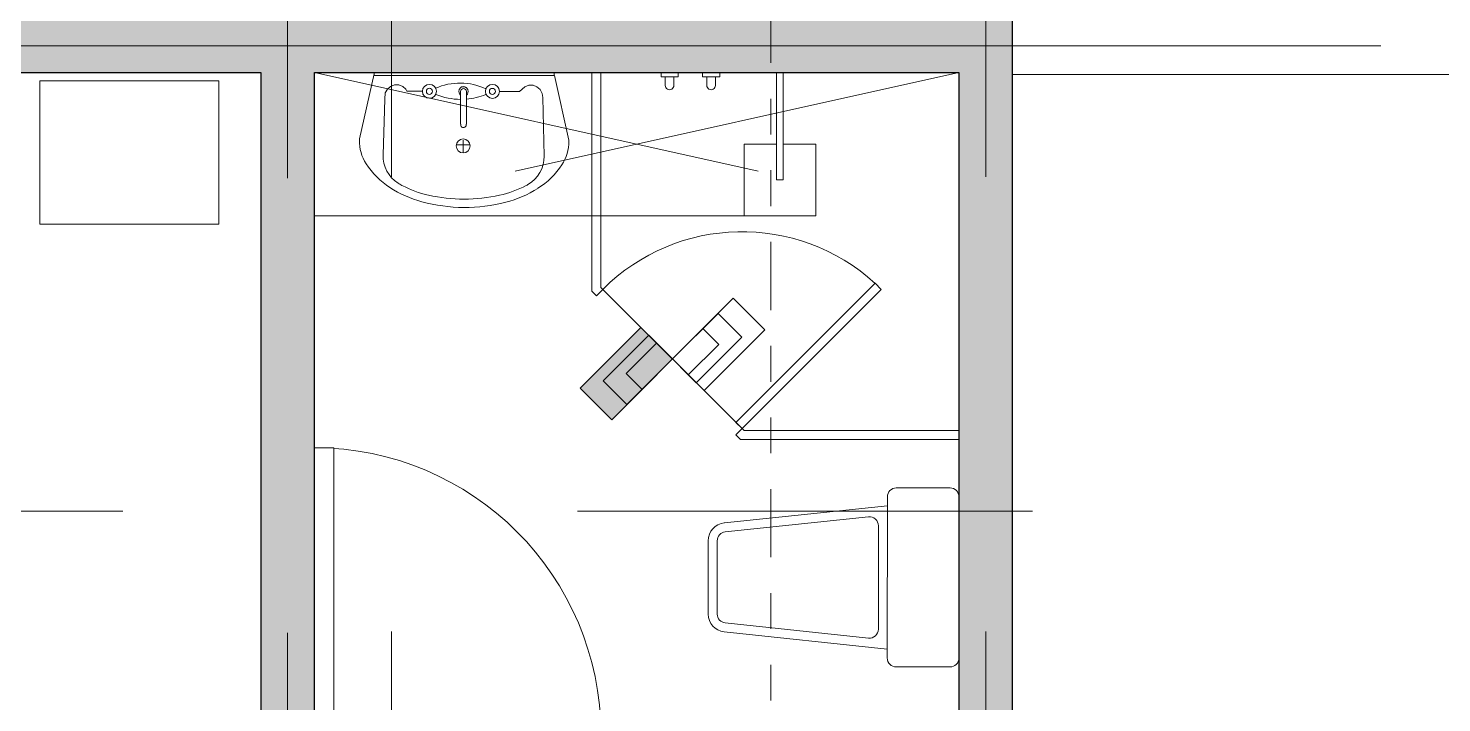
# Model space of a CAD drawing. Header units: metres. Extents: x -54 to 264, y -14 to 31.
# Drawn here: x 28.722 to 32.669, y 13.94 to 15.824 of the extents above; entities that cross this region are included whole.
import ezdxf
from ezdxf.enums import TextEntityAlignment as Align

# ---------------------------------------------------------------- set-up
doc = ezdxf.new("R2010")
doc.units = ezdxf.units.M
doc.header["$LTSCALE"] = 0.001
for name, pattern in [('CENTERX2', [101.6, 63.5, -12.7, 12.7, -12.7]), ('DIVIDEX2', [63.5, 25.4, -12.7, 0, -12.7, 0, -12.7]), ('HIDDENX2', [19.05, 12.7, -6.35])]:
    doc.linetypes.add(name, pattern=pattern)
doc.layers.get('0').update_dxf_attribs({"lineweight": 13, "true_color": 0x000000})
for name, color, linetype, lineweight, true_color in [('JACH-Anotaciones-Cotas-NivelesPiso-Grals', 7, 'Continuous', 13, 0x000000), ('JACH-Anotaciones-Cotas-NivelesPiso-Grals @ 0.05', 7, 'Continuous', 13, 0x000000), ('JACH-Anotaciones-Cotas-NivelesPiso-Grals @ 0.075', 7, 'Continuous', 13, 0x000000), ('JACH-Anotaciones-Cotas-NivelesPiso-Grals @ 0.1', 7, 'Continuous', 13, 0x000000), ('Jach-Anotaciones-Hatch-Lum50%', 9, 'Continuous', 13, 0x808080), ('Jach-Anotaciones-Hatch-Lum80%', 250, 'Continuous', 13, 0x333333), ('JACH-Anotaciones-Lineas-CORTE', 7, 'DIVIDEX2', 18, 0x000000), ('JACH-Anotaciones-Lineas-CORTE @ 0.075', 7, 'DIVIDEX2', 18, 0x000000), ('JACH-Anotaciones-Lineas-EJES', 7, 'CENTERX2', 9, 0x666666), ('JACH-Arq-Lineas-Piso', 7, 'Continuous', 13, 0x1a1a1a), ('JACH-Arq-Lineas-Proyeccion', 250, 'HIDDENX2', 13, 0x333333), ('JACH-Arq-Líneas-ProyeccionCerramientos', 7, 'HIDDENX2', 13, 0x000000), ('JACH-Arq-Mobiliario01-', 250, 'Continuous', 9, 0x333333), ('JACH-Arq-Muros01-Carga', 7, 'Continuous', 25, 0x000000), ('JACH-Arq-Puertas01-', 7, 'Continuous', 13, 0x404040), ('JACH-Arq-Ventanas-BajasyPisoTecho', 7, 'Continuous', 13, 0x404040)]:
    doc.layers.add(name, color=color, linetype=linetype, lineweight=lineweight, true_color=true_color)
doc.styles.add('01c-Arial-JACH(3mm)', font='arial.ttf', dxfattribs={"height": 3})

# ---------------------------------------------------------------- blocks, each defined once
blk = doc.blocks.new('*U67')
at = {"lineweight": 0, "ltscale": 100}
blk.add_wipeout([(0.075, 0.17), (0.075, -0.02), (-0.725, -0.02), (-0.725, 0.17)], dxfattribs=at).dxf.layer = 'Jach-Anotaciones-Hatch-Lum50%'
at = {"lineweight": 0}
blk.add_arc((0.075, 0), 0.8, 180, 270, dxfattribs=at)
at = {"lineweight": 30}
blk.add_wipeout([(0.021, 0), (0.021, -0.8), (0.075, -0.8), (0.075, 0)], dxfattribs=at)
blk.add_lwpolyline([(0.021, 0), (0.021, -0.8), (0.075, -0.8), (0.075, 0)], close=True)
at = {"layer": 'Jach-Anotaciones-Hatch-Lum50%', "color": 9}
blk.add_lwpolyline([(0.075, 0.054), (-0.725, 0.054), (-0.725, 0), (0.075, 0)], close=True, dxfattribs=at)
blk = doc.blocks.new('A$C274B7A8C')
for p, q in [((0, 0.525), (0, 0.675)), ((0.025, 0.7), (0.475, 0.7)), ((0.5, 0.675), (0.5, 0.525)), ((0.475, 0.5), (0.025, 0.5)), ((0.05, 0.5), (0.0979, 0.0448)), ((0.1055, 0.475), (0.3945, 0.475)), ((0.4021, 0.0448), (0.45, 0.5)), ((0.0807, 0.4474), (0.1228, 0.0474)), ((0.3772, 0.0474), (0.4193, 0.4474)), ((0.1476, 0.025), (0.3524, 0.025)), ((0.1476, 0), (0.3524, 0))]:
    blk.add_line(p, q)
for centre, radius, start, end in [((0.025, 0.675), 0.025, 90, 180), ((0.475, 0.675), 0.025, 0, 90), ((0.025, 0.525), 0.025, 180, 270), ((0.475, 0.525), 0.025, 270, 0), ((0.1055, 0.45), 0.025, 90, 186.009), ((0.3945, 0.45), 0.025, 353.991, 90), ((0.1476, 0.05), 0.05, 186.009, 270), ((0.1476, 0.05), 0.025, 186.009, 270), ((0.3524, 0.05), 0.025, 270, 353.991), ((0.3524, 0.05), 0.05, 270, 353.991)]:
    blk.add_arc(centre, radius, start, end)
blk = doc.blocks.new('A$C6AA41FE3')
at = {"linetype": 'ByBlock'}
for p, q in [((0.1919, 0.5849), (0.3733, 0.5439)), ((0.3026, 0.514), (0.1469, 0.5187)), ((0.32, 0.5127), (0.3026, 0.514)), ((0.3687, 0.04), (0.3687, 0.5439)), ((0.3687, 0.5439), (0.3772, 0.5439)), ((0.3772, 0.0411), (0.3772, 0.5439)), ((0.3305, 0.5069), (0.32, 0.5127)), ((0.3383, 0.4979), (0.3305, 0.5069)), ((0.3425, 0.4869), (0.3383, 0.4979)), ((0.3383, 0.4642), (0.3425, 0.4752)), ((0.3425, 0.4752), (0.3425, 0.4869)), ((0.3251, 0.409), (0.3253, 0.4524)), ((0.3253, 0.4524), (0.3305, 0.4553)), ((0.3305, 0.4553), (0.3383, 0.4642)), ((0.1525, 0.2951), (0.1884, 0.2951)), ((0.1747, 0.3146), (0.1747, 0.2774)), ((0.2326, 0.3025), (0.3243, 0.3025)), ((0.2326, 0.3021), (0.2326, 0.3025)), ((0.2326, 0.2863), (0.2326, 0.2867)), ((0.3243, 0.2863), (0.2326, 0.2863)), ((0.3243, 0.3025), (0.3243, 0.3024)), ((0.3243, 0.2864), (0.3243, 0.2863)), ((0.3243, 0.1379), (0.3245, 0.1941)), ((0.3374, 0.1229), (0.3243, 0.1379)), ((0.3415, 0.1119), (0.3374, 0.1229)), ((0.3191, 0.0744), (0.3296, 0.0802)), ((0.3296, 0.0802), (0.3374, 0.0892)), ((0.3374, 0.0892), (0.3415, 0.1002)), ((0.3415, 0.1002), (0.3415, 0.1119)), ((0.144, 0.0693), (0.3071, 0.0724)), ((0.188, 0), (0.3687, 0.04)), ((0.3071, 0.0724), (0.3191, 0.0744)), ((0.3772, 0.0411), (0.3687, 0.0411))]:
    blk.add_line(p, q, dxfattribs=at)
for centre, radius in [((0.3245, 0.3895), 0.0195), ((0.3245, 0.3895), 0.00849), ((0.172, 0.2951), 0.0195), ((0.3245, 0.2136), 0.0195), ((0.3245, 0.2136), 0.00849)]:
    blk.add_circle(centre, radius, dxfattribs=at)
for centre, radius, start, end in [((0.241, 0.3799), 0.2208, 122.6461, 147.0936), ((0.1864, 0.4671), 0.118, 89.1785, 123.1413), ((0.1877, 0.4667), 0.1183, 87.9266, 89.8113), ((0.1441, 0.4288), 0.09, 88.2595, 147.7588), ((0.3304, 0.324), 0.3262, 147.383, 164.6821), ((0.2193, 0.3814), 0.1789, 147.7588, 151.7723), ((0.3272, 0.3256), 0.3003, 152.1306, 167.3001), ((0.4743, 0.289), 0.4743, 165.1956, 179.4863), ((0.5, 0.2906), 0.4766, 167.7656, 179.7702), ((0.4839, 0.3016), 0.1818, 157.4645, 179.7061), ((0.1798, 0.3042), 0.1678, 334.4875, 24.1794), ((0.4743, 0.2935), 0.4743, 180.0316, 194.3223), ((0.5, 0.2944), 0.4766, 180.2298, 192.2344), ((0.2312, 0.2944), 0.0078, 80.1551, 279.8449), ((0.4839, 0.3016), 0.1818, 184.8087, 202.5355), ((0.3243, 0.2944), 0.013, 218.4979, 141.5021), ((0.3243, 0.2944), 0.0134, 270, 90), ((0.3243, 0.2944), 0.00798, 270, 90), ((0.33, 0.2597), 0.3262, 194.841, 212.14), ((0.3272, 0.2594), 0.3003, 192.6999, 207.8694), ((0.2193, 0.2037), 0.1789, 208.2281, 209.9799), ((0.2402, 0.2046), 0.2208, 212.4413, 236.8887), ((0.1423, 0.1592), 0.09, 209.9799, 271.0537), ((0.1848, 0.1179), 0.1179, 236.4084, 270.3713), ((0.1861, 0.1183), 0.1183, 269.7541, 270.9471)]:
    blk.add_arc(centre, radius, start, end, dxfattribs=at)
blk = doc.blocks.new('*U95')
at = {"lineweight": 0, "ltscale": 100}
h = blk.add_hatch(color=256, dxfattribs=at)
h.dxf.hatch_style = 1
h.paths.add_polyline_path([(0, 0), (0, -1.25), (2.4, -1.25), (2.4, 0)])
for points in [[(-2.4, 1.25), (-2.4, 0), (0, 0), (0, 1.25)], [(0, 0), (0, -1.25), (2.4, -1.25), (2.4, 0)]]:
    blk.add_lwpolyline(points, close=True, dxfattribs=at)
blk = doc.blocks.new('*U577')
at = {"layer": 'JACH-Anotaciones-Cotas-NivelesPiso-Grals @ 0.05', "xscale": 0.05000000000000002, "yscale": 0.05000000000000002, "zscale": 0.05000000000000002, "rotation": 224.999999999995}
blk.add_blockref('*U95', (30.5209, 14.9), dxfattribs=at)
at = {"layer": 'JACH-Anotaciones-Cotas-NivelesPiso-Grals @ 0.075', "xscale": 0.07500000000000002, "yscale": 0.07500000000000002, "zscale": 0.07500000000000002, "rotation": 224.9999999999951}
blk.add_blockref('*U95', (30.5209, 14.9), dxfattribs=at)
at = {"layer": 'JACH-Anotaciones-Cotas-NivelesPiso-Grals @ 0.1', "xscale": 0.1, "yscale": 0.1, "zscale": 0.1, "rotation": 224.999999999995}
blk.add_blockref('*U95', (30.5209, 14.9), dxfattribs=at)
blk = doc.blocks.new('*U292')
at = {"linetype": 'DIVIDEX2', "lineweight": 0, "ltscale": 100}
blk.add_lwpolyline([(-810.476, 0), (-344.582, 0)], dxfattribs=at)
at = {"lineweight": 0, "ltscale": 100, "style": '01c-Arial-JACH(3mm)'}
for tag, p in [('JACH-SECCIONMURO', (-815.976, 2.109)), ('NO.DEPLANO', (-815.976, -1.994))]:
    blk.add_attdef(tag, text='', height=3, dxfattribs=at).set_placement(p, align=Align.MIDDLE_CENTER)
blk = doc.blocks.new('*U650')
at = {"layer": 'JACH-Anotaciones-Lineas-CORTE @ 0.075', "xscale": -0.075, "yscale": 0.075, "zscale": 0.075, "rotation": 90}
blk.add_blockref('*U292', (30.7959, -31.0582), dxfattribs=at)

msp = doc.modelspace()

# ---------------------------------------------------------------- hatches: boundary and pattern name
at = {"layer": 'Jach-Anotaciones-Hatch-Lum80%', "ltscale": 100}
h = msp.add_hatch(color=256, dxfattribs=at)
h.dxf.hatch_style = 1
h.paths.add_polyline_path([(31.4709, 13.75), (31.4709, 15.85), (26.1609, 15.85), (26.1609, 15.05), (26.4609, 15.05), (26.4609, 15.7), (29.3709, 15.7), (29.3709, 13.75), (29.5209, 13.75), (29.5209, 15.7), (31.3209, 15.7), (31.3209, 13.9), (30.3209, 13.9), (30.3209, 13.75)])

# ---------------------------------------------------------------- linework, layer by layer
msp.add_lwpolyline([(29.2543, 15.2768), (29.2543, 15.6768), (28.7543, 15.6768), (28.7543, 15.2768)], close=True)
at = {"layer": 'JACH-Anotaciones-Lineas-EJES', "ltscale": 100}
for points in [[(29.4459, -2.375), (29.4459, 25.9153)], [(31.3959, -2.3716), (31.3959, 25.9187)], [(-4.3309, 15.775), (52.1472, 15.775)]]:
    msp.add_lwpolyline(points, dxfattribs=at)
at = {"layer": 'JACH-Arq-Lineas-Piso', "ltscale": 100}
msp.add_lwpolyline([(30.3264, 15.0945), (30.7153, 14.7055)], dxfattribs=at)
at = {"layer": 'JACH-Arq-Lineas-Proyeccion', "ltscale": 100}
msp.add_lwpolyline([(29.5209, 15.3), (31.3209, 15.3), (31.3209, 15.7), (29.5209, 15.7)], close=True, dxfattribs=at)
for points in [[(29.5209, 15.7), (31.3209, 15.3)], [(31.3209, 15.7), (29.5209, 15.3)]]:
    msp.add_lwpolyline(points, dxfattribs=at)
at = {"layer": 'JACH-Arq-Líneas-ProyeccionCerramientos', "lineweight": 0, "ltscale": 100}
msp.add_lwpolyline([(31.4709, 15.695), (38.5709, 15.695)], dxfattribs=at)
at = {"layer": 'JACH-Arq-Mobiliario01-'}
for p, q in [((30.4889, 15.7), (30.4889, 15.688)), ((30.5369, 15.7), (30.4889, 15.7)), ((30.5369, 15.688), (30.4889, 15.688)), ((30.5009, 15.688), (30.5009, 15.664)), ((30.5249, 15.688), (30.5249, 15.664)), ((30.5369, 15.7), (30.5369, 15.688)), ((30.6049, 15.7), (30.6049, 15.688)), ((30.6049, 15.7), (30.6529, 15.7)), ((30.6049, 15.688), (30.6529, 15.688)), ((30.6169, 15.688), (30.6169, 15.664)), ((30.6409, 15.688), (30.6409, 15.664)), ((30.6529, 15.7), (30.6529, 15.688))]:
    msp.add_line(p, q, dxfattribs=at)
at = {"layer": 'JACH-Arq-Mobiliario01-', "ltscale": 100}
msp.add_lwpolyline([(30.8304, 15.7), (30.8114, 15.7), (30.8114, 15.4), (30.8304, 15.4)], close=True, dxfattribs=at)
msp.add_lwpolyline([(30.8114, 15.5), (30.7209, 15.5), (30.7209, 15.3), (30.9209, 15.3), (30.9209, 15.5), (30.8304, 15.5)], dxfattribs=at)
at = {"layer": 'JACH-Arq-Mobiliario01-'}
for centre in [(30.5129, 15.664), (30.6289, 15.664)]:
    msp.add_ellipse(centre, major_axis=(0.00849, 0.00849), ratio=1, start_param=2.356194, end_param=5.497787, dxfattribs=at)
at = {"layer": 'JACH-Arq-Ventanas-BajasyPisoTecho', "ltscale": 100}
for points in [[(30.2959, 15.7), (30.2959, 15.0896), (30.3087, 15.0768)], [(30.3209, 15.7), (30.3209, 15.1), (30.3264, 15.0945)], [(30.3264, 15.0945), (30.3087, 15.0768)], [(30.7153, 14.7055), (30.6977, 14.6879)], [(30.6977, 14.6879), (30.7105, 14.675), (31.3209, 14.675)], [(30.7153, 14.7055), (30.7209, 14.7), (31.3209, 14.7)]]:
    msp.add_lwpolyline(points, dxfattribs=at)
msp.add_lwpolyline([(31.1039, 15.0941), (30.7153, 14.7055), (30.6981, 14.7227), (31.0871, 15.1116)], close=True, dxfattribs=at)
msp.add_arc((30.7153, 14.7055), 0.55, 47.533, 135, dxfattribs=at)

# ---------------------------------------------------------------- block references
at = {"layer": 'JACH-Arq-Mobiliario01-', "ltscale": 100, "rotation": 89.94963773888048}
msp.add_blockref('A$C6AA41FE3', (30.2314, 15.3228), dxfattribs=at)
at = {"layer": 'JACH-Arq-Mobiliario01-', "ltscale": 100, "xscale": -1, "rotation": 269.9798579888546}
msp.add_blockref('A$C274B7A8C', (30.6208, 14.04), dxfattribs=at)

# ---------------------------------------------------------------- next in the draw order: block references
at = {"layer": 'JACH-Arq-Puertas01-', "ltscale": 100, "rotation": 180}
msp.add_blockref('*U67', (29.5959, 13.852), dxfattribs=at)

# ---------------------------------------------------------------- next in the draw order: linework, layer by layer
at = {"layer": 'JACH-Anotaciones-Lineas-EJES', "ltscale": 100}
for points in [[(29.7359, -2.3716), (29.7359, 25.9187)], [(22.6359, 14.475), (52.1472, 14.475)]]:
    msp.add_lwpolyline(points, dxfattribs=at)
at = {"layer": 'JACH-Arq-Muros01-Carga', "color": 3, "ltscale": 100}
msp.add_lwpolyline([(31.4709, 13.75), (31.4709, 15.85), (26.1609, 15.85), (26.1609, 15.05), (26.4609, 15.05), (26.4609, 15.7), (29.3709, 15.7), (29.3709, 13.75), (29.5209, 13.75), (29.5209, 15.7), (31.3209, 15.7), (31.3209, 13.9), (30.3209, 13.9), (30.3209, 13.75)], close=True, dxfattribs=at)

# ---------------------------------------------------------------- next in the draw order: block references
at = {"layer": 'JACH-Anotaciones-Cotas-NivelesPiso-Grals', "lineweight": 0}
msp.add_blockref('*U577', (0, 0), dxfattribs=at)
at = {"layer": 'JACH-Anotaciones-Lineas-CORTE', "lineweight": 0}
msp.add_blockref('*U650', (0, 0), dxfattribs=at)

doc.saveas('drawing.dxf')
